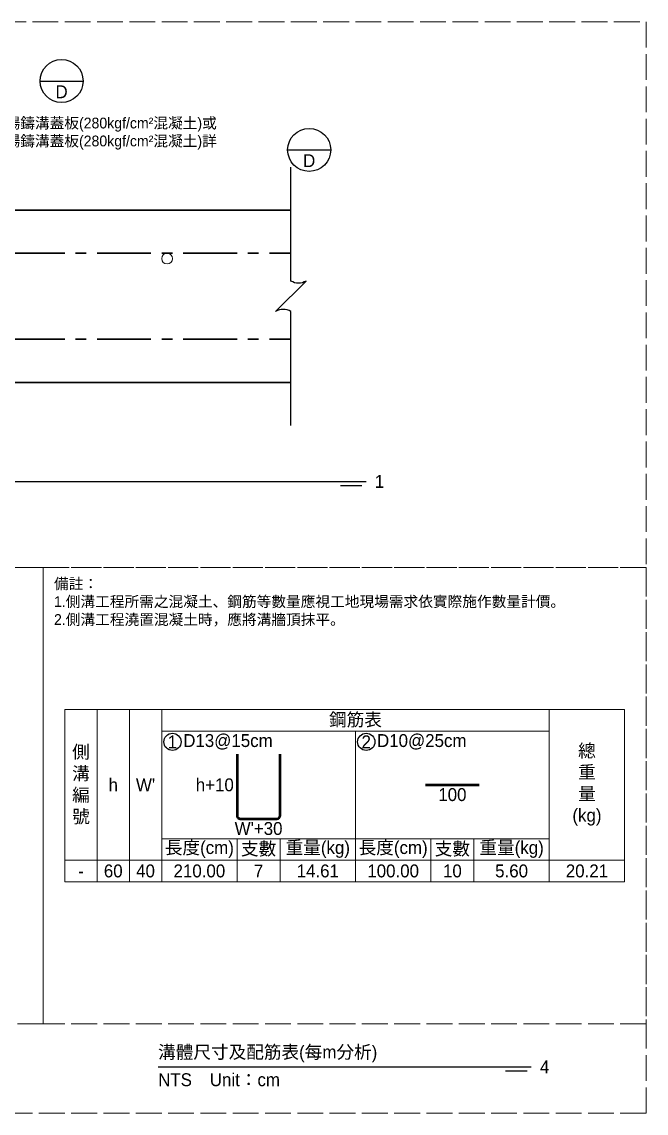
# Model space of a CAD drawing. Extents: x -8920 to 1950, y -2159 to 466.
# Drawn here: x -7500 to -7210, y -1164 to -657 of the extents above; entities that cross this region are included whole.
import ezdxf
from ezdxf import colors
from ezdxf.entities.mleader import LeaderData, LeaderLine
from ezdxf.math import Vec2, Vec3

# ---------------------------------------------------------------- set-up
doc = ezdxf.new("R2010")
doc.units = 0
doc.header["$MEASUREMENT"] = 0
doc.linetypes.add('ACAD_ISO02W100', pattern=[15, 12, -3])
doc.linetypes.add('CENTERX2', pattern=[4, 2.5, -0.5, 0.5, -0.5])
for name, color, linetype, lineweight in [('一、1.基本-圖框', 7, 'Continuous', 20), ('二、1.繪圖-既有設施', 8, 'Continuous', 20), ('二、2.繪圖-施作項目', 181, 'Continuous', 30), ('二、5.繪圖-鋼筋', 60, 'Continuous', 50)]:
    doc.layers.add(name, color=color, linetype=linetype, lineweight=lineweight)
doc.layers.add('一、4.基本-隱藏', color=9, linetype='ACAD_ISO02W100', lineweight=20, plot=False)
doc.layers.add('三、1.文字-說明文字', color=2, linetype='Continuous')
doc.layers.add('三、3.文字-註解文字', color=2, linetype='Continuous')
doc.styles.add('次圖名(詳圖)', font='MS PGothic.ttf', dxfattribs={"height": 6})
doc.styles.add('註解文字(詳圖)', font='MS PGothic.ttf', dxfattribs={"height": 5})

msp = doc.modelspace()

# ---------------------------------------------------------------- linework, layer by layer
at = {"layer": '一、1.基本-圖框'}
for points in [[(-7480, -1046.5), (-7465, -1046.5), (-7465, -976.5), (-7480, -976.5)], [(-7465, -1046.5), (-7450, -1046.5), (-7450, -976.5), (-7465, -976.5)], [(-7450, -1046.5), (-7435, -1046.5), (-7435, -976.5), (-7450, -976.5)], [(-7435, -986.5), (-7255, -986.5), (-7255, -976.5), (-7435, -976.5)], [(-7220, -1046.5), (-7255, -1046.5), (-7255, -976.5), (-7220, -976.5)], [(-7435, -986.5), (-7345, -986.5), (-7345, -1036.5), (-7435, -1036.5)], [(-7345, -986.5), (-7255, -986.5), (-7255, -1036.5), (-7345, -1036.5)], [(-7435, -1036.5), (-7400, -1036.5), (-7400, -1046.5), (-7435, -1046.5)], [(-7400, -1036.5), (-7380, -1036.5), (-7380, -1046.5), (-7400, -1046.5)], [(-7380, -1036.5), (-7345, -1036.5), (-7345, -1046.5), (-7380, -1046.5)], [(-7345, -1036.5), (-7310, -1036.5), (-7310, -1046.5), (-7345, -1046.5)], [(-7310, -1036.5), (-7290, -1036.5), (-7290, -1046.5), (-7310, -1046.5)], [(-7290, -1036.5), (-7255, -1036.5), (-7255, -1046.5), (-7290, -1046.5)], [(-7480, -1046.5), (-7465, -1046.5), (-7465, -1056.5), (-7480, -1056.5)], [(-7465, -1046.5), (-7450, -1046.5), (-7450, -1056.5), (-7465, -1056.5)], [(-7450, -1046.5), (-7435, -1046.5), (-7435, -1056.5), (-7450, -1056.5)], [(-7435, -1046.5), (-7400, -1046.5), (-7400, -1056.5), (-7435, -1056.5)], [(-7400, -1046.5), (-7380, -1046.5), (-7380, -1056.5), (-7400, -1056.5)], [(-7380, -1046.5), (-7345, -1046.5), (-7345, -1056.5), (-7380, -1056.5)], [(-7345, -1046.5), (-7310, -1046.5), (-7310, -1056.5), (-7345, -1056.5)], [(-7310, -1046.5), (-7290, -1046.5), (-7290, -1056.5), (-7310, -1056.5)], [(-7290, -1046.5), (-7255, -1046.5), (-7255, -1056.5), (-7290, -1056.5)], [(-7255, -1046.5), (-7220, -1046.5), (-7220, -1056.5), (-7255, -1056.5)]]:
    msp.add_lwpolyline(points, close=True, dxfattribs=at)
at = {"layer": '一、4.基本-隱藏'}
for points in [[(-7990, -657), (-7210, -657), (-7210, -910.5), (-7990, -910.5)], [(-7990, -657), (-7210, -657), (-7210, -1164), (-7990, -1164)], [(-7740, -910.5), (-7490, -910.5), (-7490, -1122.5), (-7740, -1122.5)], [(-7490, -910.5), (-7210, -910.5), (-7210, -1122.5), (-7490, -1122.5)]]:
    msp.add_lwpolyline(points, close=True, dxfattribs=at)
at = {"layer": '三、3.文字-註解文字'}
for points in [[(-7491.5, -684.5), (-7471.5, -684.5)], [(-7376.5, -716.5), (-7356.5, -716.5)], [(-7860, -870.5), (-7340, -870.5)], [(-7342, -872.5), (-7352, -872.5)], [(-7436.66, -1142.5), (-7263.34, -1142.5)], [(-7265.34, -1144.5), (-7275.34, -1144.5)]]:
    msp.add_lwpolyline(points, dxfattribs=at)
msp.add_lwpolyline([(-7375, -844.5), (-7375, -791.571, 0.2828427), (-7382.071, -791.571), (-7367.929, -777.429, -0.2828427), (-7375, -777.429), (-7375, -724.5)], format="xyb", dxfattribs=at)
for centre, radius in [((-7481.5, -684.5), 10), ((-7366.5, -716.5), 10), ((-7430, -991.5), 4), ((-7340, -991.5), 4)]:
    msp.add_circle(centre, radius, dxfattribs=at)
at = {"layer": '二、1.繪圖-既有設施'}
msp.add_circle((-7432.5, -767), 2.5, dxfattribs=at)
at = {"layer": '二、2.繪圖-施作項目'}
for points in [[(-7825, -744.5), (-7375, -744.5)], [(-7825, -824.5), (-7375, -824.5)]]:
    msp.add_lwpolyline(points, dxfattribs=at)
at = {"layer": '二、2.繪圖-施作項目', "linetype": 'CENTERX2', "ltscale": 10}
for points in [[(-7825, -764.5), (-7375, -764.5)], [(-7825, -804.5), (-7375, -804.5)]]:
    msp.add_lwpolyline(points, dxfattribs=at)
at = {"layer": '二、5.繪圖-鋼筋'}
msp.add_lwpolyline([(-7400, -997.25), (-7400, -1025.75, 0.4142136), (-7398.5, -1027.25), (-7381.5, -1027.25, 0.4142136), (-7380, -1025.75), (-7380, -997.25)], format="xyb", dxfattribs=at)
msp.add_lwpolyline([(-7312.5, -1011.5), (-7287.5, -1011.5)], dxfattribs=at)

# ---------------------------------------------------------------- texts
at = {"layer": '一、1.基本-圖框', "char_height": 6, "attachment_point": 5, "style": '註解文字(詳圖)'}
for s, width, insert in [('{\\fMS PGothic|b0|i0|c128|p34;鋼筋表}', 94.24964, (-7345, -981.5)), ('側溝編號', 12.98354, (-7472.5, -1011.5)), ('{\\fMS PGothic|b0|i0|c128|p34;總重量(kg)}', 6, (-7237.5, -1011.5)), ('{\\fMS PGothic|b0|i0|c128|p34;h}', 12.98354, (-7457.5, -1011.5)), ("{\\fMS PGothic|b0|i0|c128|p34;W}'", 22.32258, (-7442.5, -1011.5)), ('{\\fMS PGothic|b0|i0|c128|p34;長度(cm)}', 35.02324, (-7417.5, -1041.5)), ('{\\fMS PGothic|b0|i0|c128|p34;支數}', 19.27354, (-7390, -1041.5)), ('{\\fMS PGothic|b0|i0|c128|p34;重量(kg)}', 30.27214, (-7362.5, -1041.5)), ('{\\fMS PGothic|b0|i0|c128|p34;長度(cm)}', 35.02324, (-7327.5, -1041.5)), ('{\\fMS PGothic|b0|i0|c128|p34;支數}', 19.27354, (-7300, -1041.5)), ('{\\fMS PGothic|b0|i0|c128|p34;重量(kg)}', 30.27214, (-7272.5, -1041.5))]:
    msp.add_mtext_dynamic_manual_height_columns(s, width=width, gutter_width=30, heights=[0], dxfattribs=dict(at, insert=insert))
at = {"layer": '三、1.文字-說明文字', "style": '註解文字(詳圖)'}
for s, width, insert, char_height, attachment_point in [('{\\fMS PGothic|b0|i0|c128|p34;D}', 12.5857, (-7481.5, -689.5), 6, 5), ('{\\fMS PGothic|b0|i0|c128|p34;D}', 12.5857, (-7366.5, -721.5), 6, 5), ('{\\fMS PGothic|b0|i0|c128|p34;備註：\\P1.側溝工程所需之混凝土、鋼筋等數量應視工地現場需求依實際施作數量計價。\\P2.側溝工程澆置混凝土時，應將溝牆頂抹平。}', 249.57878, (-7485, -915.5), 5, 1)]:
    msp.add_mtext_dynamic_manual_height_columns(s, width=width, gutter_width=30, heights=[0], dxfattribs=dict(at, insert=insert, char_height=char_height, attachment_point=attachment_point))
at = {"layer": '三、3.文字-註解文字', "char_height": 6}
for s, width, gutter_width, insert, attachment_point, style in [('1', 3, 15, (-7336, -870.5), 4, '次圖名(詳圖)'), ('1', 8.38231, 30, (-7430, -991.5), 5, '註解文字(詳圖)'), ('D13@15cm', 6.06582, 30, (-7425, -991.5), 4, '註解文字(詳圖)'), ('2', 8.38231, 30, (-7340, -991.5), 5, '註解文字(詳圖)'), ('{\\fMS PGothic|b0|i0|c128|p34;D1}0{\\fMS PGothic|b0|i0|c128|p34;@}25{\\fMS PGothic|b0|i0|c128|p34;cm}', 6.06582, 30, (-7335, -991.5), 4, '註解文字(詳圖)'), ('60', 9.06048, 30, (-7457.5, -1051.5), 5, '註解文字(詳圖)'), ('4{\\fMS PGothic|b0|i0|c128|p34;0}', 9.06048, 30, (-7442.5, -1051.5), 5, '註解文字(詳圖)'), ('210.00', 9.06048, 30, (-7417.5, -1051.5), 5, '註解文字(詳圖)'), ('7', 9.06048, 30, (-7390, -1051.5), 5, '註解文字(詳圖)'), ('14.61', 9.06048, 30, (-7362.5, -1051.5), 5, '註解文字(詳圖)'), ('{\\fMS PGothic|b0|i0|c128|p34;100}.00', 9.06048, 30, (-7327.5, -1051.5), 5, '註解文字(詳圖)'), ('10', 9.06048, 30, (-7300, -1051.5), 5, '註解文字(詳圖)'), ('5.60', 9.06048, 30, (-7272.5, -1051.5), 5, '註解文字(詳圖)'), ('20.21', 9.06048, 30, (-7237.5, -1051.5), 5, '註解文字(詳圖)'), ('-', 9.06048, 30, (-7472.5, -1051.5), 5, '註解文字(詳圖)'), ('{\\fMS PGothic|b0|i0|c128|p34;溝體尺寸}及{\\fMS PGothic|b0|i0|c128|p34;配筋表(每m分析)}', 144.80097, 15, (-7436.66, -1136.5), 4, '次圖名(詳圖)'), ('4', 3, 15, (-7259.34, -1142.5), 4, '次圖名(詳圖)'), ('NTS{\\fMS PGothic|b0|i0|c128|p34;^IUnit：cm}', 136.03259, 15, (-7436.66, -1148.5), 4, '次圖名(詳圖)')]:
    msp.add_mtext_dynamic_manual_height_columns(s, width=width, gutter_width=gutter_width, heights=[0], dxfattribs=dict(at, insert=insert, attachment_point=attachment_point, style=style))
at = {"layer": '二、5.繪圖-鋼筋', "char_height": 6, "style": '註解文字(詳圖)'}
for s, width, insert, attachment_point in [('h+10', 8.87231, (-7401.5, -1011.5), 6), ('100', 3.56631, (-7300, -1013), 2), ("{\\fMS PGothic|b0|i0|c128|p34;W}'+3{\\fMS PGothic|b0|i0|c128|p34;0}", 3.56631, (-7390, -1028.75), 2)]:
    msp.add_mtext_dynamic_manual_height_columns(s, width=width, gutter_width=30, heights=[0], dxfattribs=dict(at, insert=insert, attachment_point=attachment_point))

# ---------------------------------------------------------------- leaders
at = {"layer": '三、3.文字-註解文字'}
ml = msp.add_multileader_mtext('Standard', dxfattribs=at)
ml.set_content('{\\fMS PGothic|b0|i0|c128|p34;S1}場鑄溝蓋板(280kgf/cm²混凝土)或\\PS2場鑄溝蓋板(280kgf/cm²混凝土)詳', color=256, style='註解文字(詳圖)')
ml.set_leader_properties(color=144, linetype='ByLayer', lineweight=-1)
ml.build(insert=Vec2(0, 0))
ml.multileader.update_dxf_attribs({"dogleg_length": 5, "arrow_head_size": 6})
ctx = ml.context
ctx.base_point, ctx.char_height, ctx.arrow_head_size, ctx.landing_gap_size, ctx.plane_origin = Vec3(-7518.5, -704.5), 5, 6, 3, Vec3(-7543.5, -784.5)
notes = []
notes.append((ctx, [(0, (1, 1, 0), (-7523.5, -704.5), (1, 0), 5, [(0, [(-7543.5, -784.5)], 0, [])])]))
ctx.mtext.insert, ctx.mtext.flow_direction = Vec3(-7515.5, -701.517), 5
for ctx, leaders in notes:
    for number, flags, end, landing, length, lines in leaders:
        leader = LeaderData()
        leader.index, (leader.has_last_leader_line, leader.has_dogleg_vector, leader.attachment_direction) = number, flags
        leader.last_leader_point, leader.dogleg_vector, leader.dogleg_length = Vec3(end), Vec3(landing), length
        for number, points, colour, breaks in lines:
            line = LeaderLine()
            line.index, line.vertices, line.color, line.breaks = number, Vec3.list(points), colors.encode_raw_color(colour), breaks
            leader.lines.append(line)
        ctx.leaders.append(leader)

doc.saveas('drawing.dxf')
